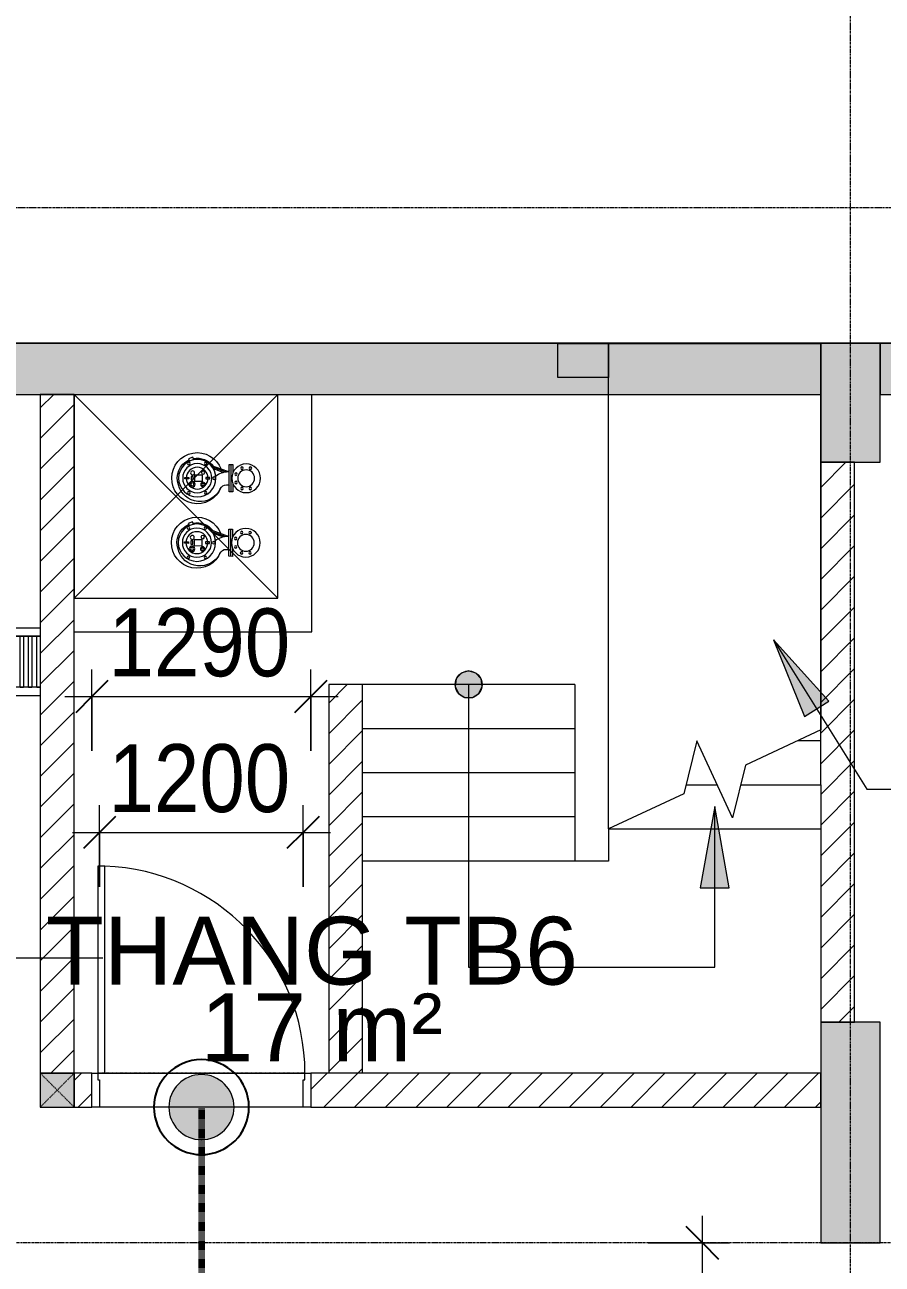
# Model space of a CAD drawing. Header units: millimetres. Extents: x 25998 to 252958, y -15958 to 83425.
# Drawn here: x 72486 to 77540, y 39111 to 46415 of the extents above; entities that cross this region are included whole.
import ezdxf

# ---------------------------------------------------------------- set-up
doc = ezdxf.new("R2010")
doc.units = ezdxf.units.MM
for name, pattern in [('1 NÉT CALL OUT', [6, 3, -3]), ('Dash', [6, 3, -3]), ('Dash 1_8_', [6.35, 3.175, -3.175]), ('Grid Line', [22.225, 12.7, -3.175, 3.175, -3.175]), ('Overhead', [3.96875, 2.38125, -1.5875])]:
    doc.linetypes.add(name, pattern=pattern)
for name, color, linetype, lineweight in [('0-1', 7, 'Continuous', 5), ('A-ANNO-DIMS', 211, 'Continuous', 9), ('A-ANNO-DIMS-160', 211, 'Continuous', 9), ('A-ANNO-NOTE', 131, 'Continuous', 9), ('A-ANNO-NOTE-1', 131, 'Continuous', 25), ('A-AREA', 32, 'Dash 1_8_', 9), ('A-AREA-IDEN', 2, 'Continuous', 9), ('A-DETL-2', 90, '1 NÉT CALL OUT', 100), ('A-DETL-GENF-2', 1, 'Continuous', 9), ('A-DOOR-1', 1, 'Continuous', 9), ('A-DOOR-FRAM-1', 1, 'Continuous', 9), ('A-DOOR-IDEN', 31, 'Continuous', 9), ('A-FLOR', 192, 'Continuous', 9), ('A-FLOR-1', 7, 'Continuous', 9), ('A-WALL', 113, 'Continuous', 9), ('A-WALL-1', 113, 'Continuous', 18), ('A-WALL-PATT-1', 7, 'Continuous', 9), ('A-WALL-PATT-2', 111, 'Continuous', 9), ('G-ANNO-TEXT-1', 7, 'Continuous', 9), ('G-IMPT', 8, 'Continuous', 9), ('L-SITE-WALL-1', 250, 'Continuous', 18), ('L-SITE-WALL-2', 7, 'Continuous', 9), ('M-EQPM', 50, 'Continuous', 9), ('S-COLS', 52, 'Continuous', 9), ('S-COLS-1', 52, 'Continuous', 5), ('S-COLS-2', 250, 'Continuous', 18), ('S-COLS-3', 7, 'Continuous', 9), ('S-COLS-4', 52, 'Dash', 9), ('S-COLS-5', 52, 'Continuous', 18), ('S-COLS-HDLN', 52, 'Dash', 9), ('S-GRID-1', 1, 'Grid Line', 9), ('S-STRS', 31, 'Continuous', 9), ('S-STRS-ANNO', 31, 'Continuous', 9), ('S-STRS-MBND', 31, 'Overhead', 9), ('S-STRS-MBND-1', 31, 'Continuous', 9)]:
    doc.layers.add(name, color=color, linetype=linetype, lineweight=lineweight)
doc.styles.add('Arial_3', font='arial_0.ttf', dxfattribs={"height": 400})
doc.styles.add('UTM Avo', font='UTM Avo.ttf', dxfattribs={"width": 0.9, "height": 400})
doc.dimstyles.new('1_Dim_chi_tiet_2_5', dxfattribs={"dimscale": 304.8, "dimtxt": 399.720379, "dimasz": 0.629921, "dimexe": 0.524934, "dimexo": 0.0625, "dimgap": 0.052493, "dimtad": 1, "dimdec": 0, "dimrnd": 5, "dimzin": 0, "dimdsep": 46, "dimtxsty": 'UTM Avo', "dimblk1": 'OBLIQUE', "dimblk2": 'OBLIQUE', "dimsah": 1, "dimcen": 0.09, "dimdle": 0.524934, "dimazin": 0, "dimtfac": 1, "dimtdec": 4, "dimtix": 1, "dimtmove": 0, "dimatfit": 3, "dimfxl": 1.049869, "dimfxlon": 1, "dimtvp": 1, "dimtolj": 1, "dimtzin": 0, "dimarcsym": 2})
pattern_1 = [(45, (0, 0), (-90.50967, 90.50967), [])]

# ---------------------------------------------------------------- blocks, each defined once
blk = doc.blocks.new('M_Concrete-Rectangular-Column2 - 200x300-949881-TKCS_MB TẦNG HẦM')
at = {"layer": 'S-COLS'}
blk.add_hatch(color=256, dxfattribs=at).paths.add_polyline_path([(150, 100), (-150, 100), (-150, -100), (150, -100)])
at = {"layer": 'S-COLS-2'}
for p, q in [((-150, 100), (150, 100)), ((-150, -100), (-150, 100)), ((150, 100), (150, -100)), ((150, -100), (-150, -100))]:
    blk.add_line(p, q, dxfattribs=at)
blk = doc.blocks.new('NCV_TKTC_KET CAU_rvt-1-TKCS_MB TẦNG HẦM')
at = {"layer": 'A-WALL-PATT-1'}
for points in [[(77070.8, 44236.9), (77177.6, 44237), (77177.6, 44536.9), (75927.6, 44536.9), (75927.6, 44336.9), (75627.6, 44336.9), (75627.6, 44536.9), (69327.6, 44536.9), (69327.6, 44236.9), (73846.6, 44236.9)], [(80295, 44236.9), (83377.6, 44236.9), (83377.6, 44536.9), (77527.6, 44536.9), (77527.6, 44236.9), (78682.9, 44236.9)]]:
    blk.add_hatch(color=256, dxfattribs=at).paths.add_polyline_path(points)
at = {"layer": 'S-COLS-1'}
for points in [[(77527.6, 43836.9), (77527.6, 44536.9), (77177.6, 44536.9), (77177.6, 43837), (77377.6, 43836.9)], [(77527.6, 39236.9), (77527.6, 40536.9), (77177.6, 40536.9), (77177.6, 39236.9)]]:
    blk.add_hatch(color=256, dxfattribs=at).paths.add_polyline_path(points)
at = {"layer": 'A-FLOR-1'}
blk.add_line((107452.6, 44538.7), (68252.6, 44538.6), dxfattribs=at)
at = {"layer": 'L-SITE-WALL-1'}
for p, q in [((75627.6, 44536.9), (69327.6, 44536.9)), ((77177.6, 44536.9), (75927.6, 44536.9)), ((83377.6, 44536.9), (77527.6, 44536.9)), ((69327.6, 44236.9), (77177.6, 44236.9)), ((77527.6, 44236.9), (83377.6, 44236.9))]:
    blk.add_line(p, q, dxfattribs=at)
at = {"layer": 'L-SITE-WALL-2'}
for p, q in [((77177.6, 44236.9), (77177.6, 44536.9)), ((77527.6, 44536.9), (77527.6, 44236.9))]:
    blk.add_line(p, q, dxfattribs=at)
at = {"layer": 'S-COLS-2'}
for p, q in [((77527.6, 44536.9), (77177.6, 44536.9)), ((77177.6, 44236.9), (77177.6, 43836.9)), ((77527.6, 43836.9), (77527.6, 44236.9)), ((77177.6, 43836.9), (77527.6, 43836.9)), ((77527.6, 40536.9), (77177.6, 40536.9)), ((77177.6, 40536.9), (77177.6, 39236.9)), ((77527.6, 39236.9), (77527.6, 40536.9)), ((77177.6, 39236.9), (77527.6, 39236.9))]:
    blk.add_line(p, q, dxfattribs=at)
at = {"layer": 'S-COLS-3'}
for p, q in [((77177.6, 44536.9), (77177.6, 44236.9)), ((77527.6, 44236.9), (77527.6, 44536.9))]:
    blk.add_line(p, q, dxfattribs=at)
at = {"layer": 'S-COLS', "rotation": 180}
blk.add_blockref('M_Concrete-Rectangular-Column2 - 200x300-949881-TKCS_MB TẦNG HẦM', (75777.6, 44436.9), dxfattribs=at)
blk = doc.blocks.new('FD_01 - FD_01-1200x2200mm-1787918-TKCS_MB TẦNG HẦM')
at = {"layer": 'A-DETL-GENF-2'}
for p, q in [((610, -100), (570, -100)), ((570, -100), (570, -1320)), ((610, -1320), (610, -100)), ((570, -1320), (610, -1320))]:
    blk.add_line(p, q, dxfattribs=at)
blk.add_arc((610, -100), 1220, 180, 268.12111, dxfattribs=at)
at = {"layer": 'A-DOOR-FRAM-1'}
for p, q in [((-645, 100), (-600, 100)), ((-645, -100), (-645, 100)), ((-600, 100), (-600, -60)), ((600, 100), (645, 100)), ((600, -60), (600, 100)), ((645, 100), (645, -100)), ((-600, -60), (-610, -60)), ((-610, -60), (-610, -100)), ((610, -60), (600, -60)), ((610, -100), (610, -60)), ((-610, -100), (-645, -100)), ((645, -100), (610, -100))]:
    blk.add_line(p, q, dxfattribs=at)
blk = doc.blocks.new('THOAT NUOC 300 - w300-4028849-TKCS_MB TẦNG HẦM')
at = {"layer": 'M-EQPM'}
for p, q in [((-1612.5, 150), (-1612.5, 200)), ((-1612.5, 200), (1612.4, 200)), ((-1612.5, -150), (-1612.5, 150)), ((-1592.5, 150), (-1612.5, 150)), ((1612.4, 150), (-1612.5, 150)), ((-1592.5, 150), (-1592.5, -150)), ((-1563.2, -150), (-1563.2, 150)), ((-1543.2, 150), (-1563.2, 150)), ((-1543.2, 150), (-1543.2, -150)), ((-1513.9, -150), (-1513.9, 150)), ((-1493.9, 150), (-1513.9, 150)), ((-1493.9, 150), (-1493.9, -150)), ((-1464.6, -150), (-1464.6, 150)), ((-1444.6, 150), (-1464.6, 150)), ((-1444.6, 150), (-1444.6, -150)), ((-1415.3, -150), (-1415.3, 150)), ((-1395.3, 150), (-1415.3, 150)), ((-1395.3, 150), (-1395.3, -150)), ((-1366, -150), (-1366, 150)), ((-1346, 150), (-1366, 150)), ((-1346, 150), (-1346, -150)), ((-1316.7, -150), (-1316.7, 150)), ((-1296.7, 150), (-1316.7, 150)), ((-1296.7, 150), (-1296.7, -150)), ((-1267.3, -150), (-1267.3, 150)), ((-1247.3, 150), (-1267.3, 150)), ((-1247.3, 150), (-1247.3, -150)), ((-1218, -150), (-1218, 150)), ((-1198, 150), (-1218, 150)), ((-1198, 150), (-1198, -150)), ((-1168.7, -150), (-1168.7, 150)), ((-1148.7, 150), (-1168.7, 150)), ((-1148.7, 150), (-1148.7, -150)), ((-1119.4, -150), (-1119.4, 150)), ((-1099.4, 150), (-1119.4, 150)), ((-1099.4, 150), (-1099.4, -150)), ((-1070.1, -150), (-1070.1, 150)), ((-1050.1, 150), (-1070.1, 150)), ((-1050.1, 150), (-1050.1, -150)), ((-1020.8, -150), (-1020.8, 150)), ((-1000.8, 150), (-1020.8, 150)), ((-1000.8, 150), (-1000.8, -150)), ((-971.5, -150), (-971.5, 150)), ((-951.5, 150), (-971.5, 150)), ((-951.5, 150), (-951.5, -150)), ((-922.2, -150), (-922.2, 150)), ((-902.2, 150), (-922.2, 150)), ((-902.2, 150), (-902.2, -150)), ((-872.9, -150), (-872.9, 150)), ((-852.9, 150), (-872.9, 150)), ((-852.9, 150), (-852.9, -150)), ((-823.6, -150), (-823.6, 150)), ((-803.6, 150), (-823.6, 150)), ((-803.6, 150), (-803.6, -150)), ((-774.3, -150), (-774.3, 150)), ((-754.3, 150), (-774.3, 150)), ((-754.3, 150), (-754.3, -150)), ((-725, -150), (-725, 150)), ((-705, 150), (-725, 150)), ((-705, 150), (-705, -150)), ((-675.7, -150), (-675.7, 150)), ((-655.7, 150), (-675.7, 150)), ((-655.7, 150), (-655.7, -150)), ((-626.3, -150), (-626.3, 150)), ((-606.3, 150), (-626.3, 150)), ((-606.3, 150), (-606.3, -150)), ((-577, -150), (-577, 150)), ((-557, 150), (-577, 150)), ((-557, 150), (-557, -150)), ((-527.7, -150), (-527.7, 150)), ((-507.7, 150), (-527.7, 150)), ((-507.7, 150), (-507.7, -150)), ((-478.4, -150), (-478.4, 150)), ((-458.4, 150), (-478.4, 150)), ((-458.4, 150), (-458.4, -150)), ((-429.1, -150), (-429.1, 150)), ((-409.1, 150), (-429.1, 150)), ((-409.1, 150), (-409.1, -150)), ((-379.8, -150), (-379.8, 150)), ((-359.8, 150), (-379.8, 150)), ((-359.8, 150), (-359.8, -150)), ((-330.5, -150), (-330.5, 150)), ((-310.5, 150), (-330.5, 150)), ((-310.5, 150), (-310.5, -150)), ((-281.2, -150), (-281.2, 150)), ((-261.2, 150), (-281.2, 150)), ((-261.2, 150), (-261.2, -150)), ((-231.9, -150), (-231.9, 150)), ((-211.9, 150), (-231.9, 150)), ((-211.9, 150), (-211.9, -150)), ((-182.6, -150), (-182.6, 150)), ((-162.6, 150), (-182.6, 150)), ((-162.6, 150), (-162.6, -150)), ((-133.3, -150), (-133.3, 150)), ((-113.3, 150), (-133.3, 150)), ((-113.3, 150), (-113.3, -150)), ((-84, -150), (-84, 150)), ((-64, 150), (-84, 150)), ((-64, 150), (-64, -150)), ((-34.7, -150), (-34.7, 150)), ((-14.7, 150), (-34.7, 150)), ((-14.7, 150), (-14.7, -150)), ((14.7, -150), (14.7, 150)), ((34.7, 150), (14.7, 150)), ((34.7, 150), (34.7, -150)), ((64, -150), (64, 150)), ((84, 150), (64, 150)), ((84, 150), (84, -150)), ((113.3, -150), (113.3, 150)), ((133.3, 150), (113.3, 150)), ((133.3, 150), (133.3, -150)), ((162.6, -150), (162.6, 150)), ((182.6, 150), (162.6, 150)), ((182.6, 150), (182.6, -150)), ((211.9, -150), (211.9, 150)), ((231.9, 150), (211.9, 150)), ((231.9, 150), (231.9, -150)), ((261.2, -150), (261.2, 150)), ((281.2, 150), (261.2, 150)), ((281.2, 150), (281.2, -150)), ((310.5, -150), (310.5, 150)), ((330.5, 150), (310.5, 150)), ((330.5, 150), (330.5, -150)), ((359.8, -150), (359.8, 150)), ((379.8, 150), (359.8, 150)), ((379.8, 150), (379.8, -150)), ((409.1, -150), (409.1, 150)), ((429.1, 150), (409.1, 150)), ((429.1, 150), (429.1, -150)), ((458.4, -150), (458.4, 150)), ((478.4, 150), (458.4, 150)), ((478.4, 150), (478.4, -150)), ((507.7, -150), (507.7, 150)), ((527.7, 150), (507.7, 150)), ((527.7, 150), (527.7, -150)), ((557, -150), (557, 150)), ((577, 150), (557, 150)), ((577, 150), (577, -150)), ((606.3, -150), (606.3, 150)), ((626.3, 150), (606.3, 150)), ((626.3, 150), (626.3, -150)), ((655.7, -150), (655.7, 150)), ((675.7, 150), (655.7, 150)), ((675.7, 150), (675.7, -150)), ((705, -150), (705, 150)), ((725, 150), (705, 150)), ((725, 150), (725, -150)), ((754.3, -150), (754.3, 150)), ((774.3, 150), (754.3, 150)), ((774.3, 150), (774.3, -150)), ((803.6, -150), (803.6, 150)), ((823.6, 150), (803.6, 150)), ((823.6, 150), (823.6, -150)), ((852.9, -150), (852.9, 150)), ((872.9, 150), (852.9, 150)), ((872.9, 150), (872.9, -150)), ((902.2, -150), (902.2, 150)), ((922.2, 150), (902.2, 150)), ((922.2, 150), (922.2, -150)), ((951.5, -150), (951.5, 150)), ((971.5, 150), (951.5, 150)), ((971.5, 150), (971.5, -150)), ((1000.8, -150), (1000.8, 150)), ((1020.8, 150), (1000.8, 150)), ((1020.8, 150), (1020.8, -150)), ((1050.1, -150), (1050.1, 150)), ((1070.1, 150), (1050.1, 150)), ((1070.1, 150), (1070.1, -150)), ((1099.4, -150), (1099.4, 150)), ((1119.4, 150), (1099.4, 150)), ((1119.4, 150), (1119.4, -150)), ((1148.7, -150), (1148.7, 150)), ((1168.7, 150), (1148.7, 150)), ((1168.7, 150), (1168.7, -150)), ((1198, -150), (1198, 150)), ((1218, 150), (1198, 150)), ((1218, 150), (1218, -150)), ((1247.3, -150), (1247.3, 150)), ((1267.3, 150), (1247.3, 150)), ((1267.3, 150), (1267.3, -150)), ((1296.7, -150), (1296.7, 150)), ((1316.7, 150), (1296.7, 150)), ((1316.7, 150), (1316.7, -150)), ((1346, -150), (1346, 150)), ((1366, 150), (1346, 150)), ((1366, 150), (1366, -150)), ((1395.3, -150), (1395.3, 150)), ((1415.3, 150), (1395.3, 150)), ((1415.3, 150), (1415.3, -150)), ((1444.6, -150), (1444.6, 150)), ((1464.6, 150), (1444.6, 150)), ((1464.6, 150), (1464.6, -150)), ((1493.9, -150), (1493.9, 150)), ((1513.9, 150), (1493.9, 150)), ((1513.9, 150), (1513.9, -150)), ((1543.2, -150), (1543.2, 150)), ((1563.2, 150), (1543.2, 150)), ((1563.2, 150), (1563.2, -150)), ((1592.5, -150), (1592.5, 150)), ((1612.4, 150), (1592.5, 150)), ((-1612.5, -150), (-1592.5, -150)), ((-1612.5, -200), (-1612.5, -150)), ((1612.4, -150), (-1612.5, -150)), ((-1612.5, -200), (1612.4, -200)), ((-1563.2, -150), (-1543.2, -150)), ((-1513.9, -150), (-1493.9, -150)), ((-1464.6, -150), (-1444.6, -150)), ((-1415.3, -150), (-1395.3, -150)), ((-1366, -150), (-1346, -150)), ((-1316.7, -150), (-1296.7, -150)), ((-1267.3, -150), (-1247.3, -150)), ((-1218, -150), (-1198, -150)), ((-1168.7, -150), (-1148.7, -150)), ((-1119.4, -150), (-1099.4, -150)), ((-1070.1, -150), (-1050.1, -150)), ((-1020.8, -150), (-1000.8, -150)), ((-971.5, -150), (-951.5, -150)), ((-922.2, -150), (-902.2, -150)), ((-872.9, -150), (-852.9, -150)), ((-823.6, -150), (-803.6, -150)), ((-774.3, -150), (-754.3, -150)), ((-725, -150), (-705, -150)), ((-675.7, -150), (-655.7, -150)), ((-626.3, -150), (-606.3, -150)), ((-577, -150), (-557, -150)), ((-527.7, -150), (-507.7, -150)), ((-478.4, -150), (-458.4, -150)), ((-429.1, -150), (-409.1, -150)), ((-379.8, -150), (-359.8, -150)), ((-330.5, -150), (-310.5, -150)), ((-281.2, -150), (-261.2, -150)), ((-231.9, -150), (-211.9, -150)), ((-182.6, -150), (-162.6, -150)), ((-133.3, -150), (-113.3, -150)), ((-84, -150), (-64, -150)), ((-34.7, -150), (-14.7, -150)), ((14.7, -150), (34.7, -150)), ((64, -150), (84, -150)), ((113.3, -150), (133.3, -150)), ((162.6, -150), (182.6, -150)), ((211.9, -150), (231.9, -150)), ((261.2, -150), (281.2, -150)), ((310.5, -150), (330.5, -150)), ((359.8, -150), (379.8, -150)), ((409.1, -150), (429.1, -150)), ((458.4, -150), (478.4, -150)), ((507.7, -150), (527.7, -150)), ((557, -150), (577, -150)), ((606.3, -150), (626.3, -150)), ((655.7, -150), (675.7, -150)), ((705, -150), (725, -150)), ((754.3, -150), (774.3, -150)), ((803.6, -150), (823.6, -150)), ((852.9, -150), (872.9, -150)), ((902.2, -150), (922.2, -150)), ((951.5, -150), (971.5, -150)), ((1000.8, -150), (1020.8, -150)), ((1050.1, -150), (1070.1, -150)), ((1099.4, -150), (1119.4, -150)), ((1148.7, -150), (1168.7, -150)), ((1198, -150), (1218, -150)), ((1247.3, -150), (1267.3, -150)), ((1296.7, -150), (1316.7, -150)), ((1346, -150), (1366, -150)), ((1395.3, -150), (1415.3, -150)), ((1444.6, -150), (1464.6, -150)), ((1493.9, -150), (1513.9, -150)), ((1543.2, -150), (1563.2, -150)), ((1592.5, -150), (1612.4, -150))]:
    blk.add_line(p, q, dxfattribs=at)
blk = doc.blocks.new('G1_SOF - BO TRU - 200x200-3845341-TKCS_MB TẦNG HẦM')
at = {"layer": 'S-COLS-HDLN'}
for p, q in [((-100, 100), (100, -100)), ((100, 100), (-100, -100))]:
    blk.add_line(p, q, dxfattribs=at)
blk = doc.blocks.new('TKTC_BE NGAM TANG HAM_260130 - TKTC_XREF_260130_MB BE NGAM TANG HAM_dwg_xref- ham$0$xref - tang ham$0$BOMCHIM1-4017280-TKCS_MB TẦNG HẦM')
at = {"layer": 'G-IMPT'}
for p, q in [((90.6, 80.8), (90.6, -80.8)), ((109.6, 39.5), (211, 75.5)), ((124.4, 37.7), (200.6, 64.7)), ((136.5, 35), (194.7, 55.6)), ((116.6, -39.6), (107.8, -39.6))]:
    blk.add_line(p, q, dxfattribs=at)
at = {"layer": 'G-IMPT', "flags": 128}
for points in [[(79.5, -31.2), (79.5, -80.8), (101.7, -80.8), (101.7, 80.8), (79.5, 80.8), (79.5, 31.2)], [(310.4, 108.3), (317.7, 123.9), (343.5, 114.1), (336, 100)]]:
    blk.add_lwpolyline(points, dxfattribs=at)
for points in [[(215.9, 4.9), (240.4, 4.9), (240.4, -4.1), (215.9, -4.1)], [(260.1, 17.2), (306.8, 17.2), (306.8, -17.8), (260.1, -17.8)], [(314.9, 10.2), (327.8, 10.2), (327.8, -9.6), (314.9, -9.6)], [(365.6, 4.9), (341.2, 4.9), (341.2, -4.1), (365.6, -4.1)]]:
    blk.add_lwpolyline(points, close=True, dxfattribs=at)
at = {"layer": 'G-IMPT'}
for centre, radius in [((0, 0), 85.3), ((290.8, 0), 111), ((290.8, 0), 86.6), ((240.5, 87.1), 7.59), ((341.1, 87.1), 7.59), ((0, 0), 50.1), ((-25, 60.4), 7.59), ((25, 60.4), 7.59), ((60.4, 25), 7.59), ((190.2, 0), 7.59), ((290.8, 0), 65), ((256.6, 33.5), 10), ((318.4, 31.2), 11.7), ((-25, -60.4), 7.59), ((25, -60.4), 7.59), ((60.4, -25), 7.59), ((256.6, -37.6), 13.3), ((256.6, -37.6), 6.6), ((319.6, -36.5), 16.5), ((319.6, -36.5), 9.4), ((240.5, -87.1), 7.59), ((341.1, -87.1), 7.59)]:
    blk.add_circle(centre, radius, dxfattribs=at)
for centre, radius, start, end in [((290.8, 0), 151.8, 201.66358, 159.43076), ((290.8, 0), 118.8, 78.62133, 144.16214), ((290.8, 0), 118.8, 340.54729, 65.36685), ((107.8, 45.6), 6.04, 180, 270), ((101.1, -94.6), 134.4, 52.96121, 87.13558), ((107.8, -45.6), 6.04, 90, 180), ((116.6, -81.1), 41.5, 25.62689, 90), ((274.1, -5.6), 133.2, 205.62689, 345.198)]:
    blk.add_arc(centre, radius, start, end, dxfattribs=at)
blk = doc.blocks.new('TKTC_BE NGAM TANG HAM_260130 - TKTC_XREF_260130_MB BE NGAM TANG HAM_dwg-4017279-TKCS_MB TẦNG HẦM')
at = {"layer": 'G-IMPT'}
for p, q in [((-130374, -120535), (-129174, -121735)), ((-129174, -120535), (-130374, -121735))]:
    blk.add_line(p, q, dxfattribs=at)
at = {"layer": 'G-IMPT', "flags": 128}
for points in [[(-130374.2, -121935), (-128974, -121935), (-128974, -120535)], [(-130374, -120535), (-130374, -121735), (-129174, -121735), (-129174, -120535)]]:
    blk.add_lwpolyline(points, dxfattribs=at)
at = {"extrusion": (0, 0, -1), "xscale": 0.9913985059671327, "yscale": 0.9913985059671327, "zscale": -0.9913985059671329, "rotation": 0.1174564265232253}
for p in [(129360.5, -121029.4), (129362.5, -121409.4)]:
    blk.add_blockref('TKTC_BE NGAM TANG HAM_260130 - TKTC_XREF_260130_MB BE NGAM TANG HAM_dwg_xref- ham$0$xref - tang ham$0$BOMCHIM1-4017280-TKCS_MB TẦNG HẦM', p, dxfattribs=at)
blk = doc.blocks.new('TKTC_BE NGAM TANG HAM_260130 - TKTC_BE NGAM TANG HAM_260130-2131746-TKCS_MB TẦNG HẦM')
blk.add_blockref('TKTC_BE NGAM TANG HAM_260130 - TKTC_XREF_260130_MB BE NGAM TANG HAM_dwg-4017279-TKCS_MB TẦNG HẦM', (169499.1, 147535))
blk = doc.blocks.new('DIMBLOCK18-TKCS_MB TẦNG HẦM')
at = {"layer": 'A-ANNO-DIMS-160'}
for p, q in [((76480, 33376.9), (76480, 39396.9)), ((76160, 39236.9), (76640, 39236.9)), ((76480, 39236.9), (76160, 39236.9)), ((76160, 33536.9), (76640, 33536.9)), ((76480, 33536.9), (76160, 33536.9))]:
    blk.add_line(p, q, dxfattribs=at)
at = {"layer": 'A-ANNO-DIMS-160', "lineweight": 25}
for p, q in [((76480, 39236.9), (76384, 39332.9)), ((76480, 39236.9), (76576, 39140.9)), ((76480, 33536.9), (76384, 33632.9)), ((76480, 33536.9), (76576, 33440.9))]:
    blk.add_line(p, q, dxfattribs=at)
at = {"layer": 'A-ANNO-DIMS-160', "color": 0, "insert": (75960.4, 35839.2), "char_height": 400, "width": 1314.636, "attachment_point": 1, "rotation": 90, "line_spacing_factor": 1.110334, "style": 'UTM Avo'}
blk.add_mtext('5700', dxfattribs=at)
blk = doc.blocks.new('_Oblique')
at = {"color": 0, "linetype": 'ByBlock', "lineweight": -2}
blk.add_line((-0.5, -0.5), (0.5, 0.5), dxfattribs=at)
blk = doc.blocks.new('HDNDCT_GHI CHÚ CỬA CHỐNG CHÁY EI60 - HDNDCT_GHI CHÚ CỬA CHỐNG CHÁY EI60-1614697-TKCS_MB TẦNG HẦM')
at = {"layer": 'A-ANNO-NOTE'}
h = blk.add_hatch(color=256, dxfattribs=at)
edge = h.paths.add_edge_path()
edge.add_arc((0, 0), 1.2, 0, 180)
edge.add_arc((0, 0), 1.2, 180, 360)
for radius, start, end in [(1.75, 360, 180), (1.2, 360, 180), (1.2, 180, 360)]:
    blk.add_arc((0, 0), radius, start, end, dxfattribs=at)
at = {"layer": 'A-ANNO-NOTE-1'}
for start, end in [(360, 180), (180, 360)]:
    blk.add_arc((0, 0), 1.75, start, end, dxfattribs=at)
blk = doc.blocks.new('DIMBLOCK121-TKCS_MB TẦNG HẦM')
at = {"layer": 'A-ANNO-DIMS-160'}
for p, q in [((72882.5, 42135.9), (72882.5, 42615.9)), ((74172.5, 42135.9), (74172.5, 42615.9)), ((72722.5, 42455.9), (74332.5, 42455.9)), ((72882.5, 42455.9), (72882.5, 42135.9)), ((74172.5, 42455.9), (74172.5, 42135.9))]:
    blk.add_line(p, q, dxfattribs=at)
at = {"layer": 'A-ANNO-DIMS-160', "lineweight": 25}
for p, q in [((72882.5, 42455.9), (72978.5, 42551.9)), ((74172.5, 42455.9), (74268.5, 42551.9)), ((72882.5, 42455.9), (72786.5, 42359.9)), ((74172.5, 42455.9), (74076.5, 42359.9))]:
    blk.add_line(p, q, dxfattribs=at)
at = {"layer": 'A-ANNO-DIMS-160', "color": 0, "insert": (72979.7, 42975.6), "char_height": 400, "width": 1314.636, "attachment_point": 1, "line_spacing_factor": 1.110334, "style": 'UTM Avo'}
blk.add_mtext('1290', dxfattribs=at)
blk = doc.blocks.new('DIMBLOCK122-TKCS_MB TẦNG HẦM')
at = {"layer": 'A-ANNO-DIMS-160'}
for p, q in [((72927.5, 41335.9), (72927.5, 41815.9)), ((74127.5, 41335.9), (74127.5, 41815.9)), ((72767.5, 41655.9), (74287.5, 41655.9)), ((72927.5, 41655.9), (72927.5, 41335.9)), ((74127.5, 41655.9), (74127.5, 41335.9))]:
    blk.add_line(p, q, dxfattribs=at)
at = {"layer": 'A-ANNO-DIMS-160', "lineweight": 25}
for p, q in [((72927.5, 41655.9), (73023.5, 41751.9)), ((74127.5, 41655.9), (74223.5, 41751.9)), ((72927.5, 41655.9), (72831.5, 41559.9)), ((74127.5, 41655.9), (74031.5, 41559.9))]:
    blk.add_line(p, q, dxfattribs=at)
at = {"layer": 'A-ANNO-DIMS-160', "color": 0, "insert": (72979.7, 42175.6), "char_height": 400, "width": 1314.636, "attachment_point": 1, "line_spacing_factor": 1.110334, "style": 'UTM Avo'}
blk.add_mtext('1200', dxfattribs=at)

msp = doc.modelspace()

# ---------------------------------------------------------------- hatches: boundary and pattern name
at = {"layer": 'A-WALL-PATT-2'}
h = msp.add_hatch(dxfattribs=at)
h.set_pattern_fill('FP_1', color=256, style=0, pattern_type=2)
h.set_pattern_definition(pattern_1)
h.paths.add_polyline_path([(72777.5, 40236.9), (72777.5, 44236.9), (72577.5, 44236.9), (72577.5, 40236.9), (72676, 40236.9)])
h = msp.add_hatch(dxfattribs=at)
h.set_pattern_fill('FP_1', color=256, style=0, pattern_type=2)
h.set_pattern_definition(pattern_1)
h.paths.add_polyline_path([(77377.6, 40536.9), (77377.6, 43837), (77177.6, 43836.9), (77177.6, 40536.9)])
h = msp.add_hatch(dxfattribs=at)
h.set_pattern_fill('FP_1', color=256, style=0, pattern_type=2)
h.set_pattern_definition(pattern_1)
h.paths.add_polyline_path([(74477.5, 40236.9), (74477.5, 42526.9), (74277.5, 42526.9), (74277.5, 40236.9)])
h = msp.add_hatch(dxfattribs=at)
h.set_pattern_fill('FP_1', color=256, style=0, pattern_type=2)
h.set_pattern_definition(pattern_1)
h.paths.add_polyline_path([(75927.6, 40036.9), (77177.6, 40036.9), (77177.6, 40236.9), (74172.5, 40236.9), (74172.5, 40036.9), (75727.5, 40036.9)])
h.paths.add_polyline_path([(72882.5, 40036.9), (72882.5, 40236.9), (72777.5, 40236.9), (72777.5, 40036.9)])
at = {"layer": 'G-ANNO-TEXT-1'}
msp.add_hatch(color=256, dxfattribs=at).paths.add_polyline_path([(76899.2, 42791.4), (77081.7, 42339.4), (77225.2, 42429)])
at = {"layer": 'S-COLS-1'}
msp.add_hatch(color=256, dxfattribs=at).paths.add_polyline_path([(72577.5, 40036.9), (72777.5, 40036.9), (72777.5, 40236.9), (72577.5, 40236.9)])
at = {"layer": 'S-STRS-ANNO'}
h = msp.add_hatch(color=256, dxfattribs=at)
edge = h.paths.add_edge_path()
edge.add_arc((75102.5, 42526.9), 80, 0, 360)
for points in [[(75125.1, 42450.2), (75163, 42474.5), (75181.7, 42515.6), (75175.3, 42560.2), (75145.8, 42594.2), (75102.5, 42606.9), (75059.3, 42594.2), (75029.7, 42560.2), (75023.3, 42515.6), (75042.1, 42474.5), (75080, 42450.2)], [(76637.2, 41328.4), (76552.6, 41808.4), (76467.9, 41328.4)]]:
    msp.add_hatch(color=256, dxfattribs=at).paths.add_polyline_path(points)

# ---------------------------------------------------------------- linework, layer by layer
at = {"layer": 'A-AREA'}
msp.add_line((74137.5, 40236.9), (72917.5, 40236.9), dxfattribs=at)
at = {"layer": 'A-DETL-2'}
msp.add_line((73527.5, 40036.9), (73527.5, 36386.9), dxfattribs=at)
at = {"layer": 'A-DOOR-IDEN'}
msp.add_line((72946.6, 40915.1), (72339.5, 40915.1), dxfattribs=at)
at = {"layer": 'A-FLOR'}
for p, q in [((69352.6, 42811.9), (72577.5, 42811.9)), ((72577.5, 42511.9), (69352.6, 42511.9)), ((72917.5, 40236.9), (74137.5, 40236.9)), ((74127.5, 40036.9), (72927.5, 40036.9))]:
    msp.add_line(p, q, dxfattribs=at)
at = {"layer": 'A-WALL'}
for p, q in [((72577.5, 40236.9), (72777.5, 40236.9)), ((72777.5, 40236.9), (72777.5, 40036.9))]:
    msp.add_line(p, q, dxfattribs=at)
at = {"layer": 'A-WALL-1'}
for p, q in [((72777.5, 44237), (72577.5, 44237)), ((72577.5, 44237), (72577.5, 40236.9)), ((72777.5, 40236.9), (72777.5, 44237)), ((77177.6, 43837), (77177.6, 42259.8)), ((77377.6, 43837), (77177.6, 43837)), ((77377.6, 40536.9), (77377.6, 43837)), ((74477.5, 42526.9), (74277.5, 42526.9)), ((74277.5, 42526.9), (74277.5, 40236.9)), ((74477.5, 40236.9), (74477.5, 42526.9)), ((77177.6, 41936.9), (77177.6, 40536.9)), ((77177.6, 40536.9), (77377.6, 40536.9)), ((72882.5, 40236.9), (72777.5, 40236.9)), ((72882.5, 40036.9), (72882.5, 40236.9)), ((77177.6, 40236.9), (74172.5, 40236.9)), ((74172.5, 40236.9), (74172.5, 40036.9)), ((77177.6, 40036.9), (77177.6, 40236.9)), ((72777.5, 40036.9), (72882.5, 40036.9)), ((74172.5, 40036.9), (77177.6, 40036.9))]:
    msp.add_line(p, q, dxfattribs=at)
at = {"layer": 'G-ANNO-TEXT-1'}
for p, q in [((76899.2, 42791.4), (77081.7, 42339.4)), ((77225.2, 42429), (76899.2, 42791.4)), ((76899.2, 42791.4), (77449, 41910.9)), ((77081.7, 42339.4), (77225.2, 42429)), ((77449, 41910.9), (77723.1, 41910.9))]:
    msp.add_line(p, q, dxfattribs=at)
at = {"layer": 'S-COLS'}
for p, q in [((72777.5, 40236.9), (72577.5, 40236.9)), ((72777.5, 40036.9), (72777.5, 40236.9))]:
    msp.add_line(p, q, dxfattribs=at)
at = {"layer": 'S-COLS-5'}
for p, q in [((72577.5, 40236.9), (72577.5, 40036.9)), ((72577.5, 40036.9), (72777.5, 40036.9))]:
    msp.add_line(p, q, dxfattribs=at)
at = {"layer": 'S-GRID-1'}
for p, q in [((77352.6, 16318.9), (77352.6, 77184.9)), ((126848.9, 45336.9), (33870.8, 45336.9)), ((128880.9, 44536.9), (31838.8, 44536.9)), ((128880.9, 39236.9), (31838.8, 39236.9))]:
    msp.add_line(p, q, dxfattribs=at)
at = {"layer": 'S-STRS'}
for p, q in [((75727.5, 42526.9), (74477.5, 42526.9)), ((75727.5, 42526.9), (75727.5, 42266.9)), ((75727.5, 42266.9), (74477.5, 42266.9)), ((75727.5, 42266.9), (75727.5, 42006.9)), ((77177.6, 42196.9), (77177.6, 42259.8)), ((77042.7, 42196.9), (77177.6, 42196.9)), ((77177.6, 41936.9), (77177.6, 42196.9)), ((75727.5, 42006.9), (74477.5, 42006.9)), ((75727.5, 42006.9), (75727.5, 41746.9)), ((76384.2, 41936.9), (76567.2, 41936.9)), ((76705.6, 41936.9), (77177.6, 41936.9)), ((75727.5, 41746.9), (74477.5, 41746.9)), ((75727.5, 41746.9), (75727.5, 41486.9)), ((75927.6, 41676.9), (75927.6, 41486.9)), ((75927.6, 41676.9), (77177.6, 41676.9)), ((75727.5, 41486.9), (74477.5, 41486.9)), ((75927.6, 41486.9), (75727.5, 41486.9))]:
    msp.add_line(p, q, dxfattribs=at)
at = {"layer": 'S-STRS-ANNO'}
for p, q in [((75059.3, 42594.2), (75029.7, 42560.2)), ((75102.5, 42606.9), (75059.3, 42594.2)), ((75145.8, 42594.2), (75102.5, 42606.9)), ((75175.3, 42560.2), (75145.8, 42594.2)), ((75029.7, 42560.2), (75023.3, 42515.6)), ((75023.3, 42515.6), (75042.1, 42474.5)), ((75102.5, 42526.9), (75102.5, 42266.9)), ((75163, 42474.5), (75181.7, 42515.6)), ((75181.7, 42515.6), (75175.3, 42560.2)), ((75042.1, 42474.5), (75080, 42450.2)), ((75080, 42450.2), (75125.1, 42450.2)), ((75125.1, 42450.2), (75163, 42474.5)), ((75102.5, 42266.9), (75102.5, 42006.9)), ((75102.5, 42006.9), (75102.5, 41746.9)), ((76552.6, 41808.4), (76467.9, 41328.4)), ((76552.6, 41676.9), (76552.6, 41808.4)), ((76637.2, 41328.4), (76552.6, 41808.4)), ((75102.5, 41746.9), (75102.5, 41486.9)), ((76552.6, 40861.9), (76552.6, 41676.9)), ((75102.5, 41486.9), (75102.5, 40861.9)), ((76467.9, 41328.4), (76637.2, 41328.4)), ((75102.5, 40861.9), (76552.6, 40861.9))]:
    msp.add_line(p, q, dxfattribs=at)
msp.add_circle((75102.5, 42526.9), 80, dxfattribs=at)
at = {"layer": 'S-STRS-MBND'}
for p, q in [((75927.6, 44536.9), (77177.6, 44536.9)), ((75927.6, 41676.9), (75927.6, 44536.9)), ((77177.6, 42259.8), (77177.6, 44536.9))]:
    msp.add_line(p, q, dxfattribs=at)
at = {"layer": 'S-STRS-MBND-1'}
for p, q in [((77177.6, 42259.8), (76733.8, 42052.9)), ((76446.9, 42195), (76371.3, 41883.9)), ((76658.2, 41741.8), (76446.9, 42195)), ((76733.8, 42052.9), (76658.2, 41741.8)), ((76371.3, 41883.9), (75927.6, 41676.9))]:
    msp.add_line(p, q, dxfattribs=at)

# ---------------------------------------------------------------- block references
at = {"layer": '0-1'}
msp.add_blockref('NCV_TKTC_KET CAU_rvt-1-TKCS_MB TẦNG HẦM', (0, 0), dxfattribs=at)
at = {"layer": 'A-ANNO-NOTE', "xscale": 160, "yscale": 160, "zscale": 160}
msp.add_blockref('HDNDCT_GHI CHÚ CỬA CHỐNG CHÁY EI60 - HDNDCT_GHI CHÚ CỬA CHỐNG CHÁY EI60-1614697-TKCS_MB TẦNG HẦM', (73527.5, 40036.9), dxfattribs=at)
at = {"layer": 'A-DOOR-1', "rotation": 180}
msp.add_blockref('FD_01 - FD_01-1200x2200mm-1787918-TKCS_MB TẦNG HẦM', (73527.5, 40136.9), dxfattribs=at)
at = {"layer": 'M-EQPM'}
for name, p in [('TKTC_BE NGAM TANG HAM_260130 - TKTC_BE NGAM TANG HAM_260130-2131746-TKCS_MB TẦNG HẦM', (33652.6, 17236.9)), ('THOAT NUOC 300 - w300-4028849-TKCS_MB TẦNG HẦM', (70965.1, 42661.9))]:
    msp.add_blockref(name, p, dxfattribs=at)
at = {"layer": 'S-COLS-4'}
msp.add_blockref('G1_SOF - BO TRU - 200x200-3845341-TKCS_MB TẦNG HẦM', (72677.5, 40136.9), dxfattribs=at)

# ---------------------------------------------------------------- texts
at = {"layer": 'A-AREA-IDEN', "char_height": 400, "line_spacing_factor": 0.936439, "style": 'Arial_3'}
for s, insert, width, attachment_point in [('\\pt8,16,24,32,40,48,56,64,72,80,88,96,104,112,120,128,136,144,152,160,168,176,184,192,200,208,216,224,232,240,248,256;THANG TB6', (74179, 40753), 3153.6, 8), ('\\pt8,16,24,32,40,48,56,64,72,80,88,96,104,112,120,128,136,144,152,160,168,176,184,192,200,208,216,224,232,240,248,256;17 m²', (74236.2, 40507.2), 1449.6, 5)]:
    msp.add_mtext(s, dxfattribs=dict(at, insert=insert, width=width, attachment_point=attachment_point))

# ---------------------------------------------------------------- dimensions: what is measured, and where the dimension line sits
at = {"layer": 'A-ANNO-DIMS'}
for base, p1, p2, override, picture, middle in [((74172.5, 42455.9), (72882.5, 42135.9), (74172.5, 42135.9), {"dimpost": '<>', "dimfxl": 1290}, 'DIMBLOCK121-TKCS_MB TẦNG HẦM', (73527.5, 42678.9)), ((74127.5, 41655.9), (72927.5, 41335.9), (74127.5, 41335.9), {"dimpost": '<>', "dimfxl": 1200}, 'DIMBLOCK122-TKCS_MB TẦNG HẦM', (73527.5, 41878.9))]:
    dim = msp.add_linear_dim(base=base, p1=p1, p2=p2, dimstyle='1_Dim_chi_tiet_2_5', override=override, dxfattribs=at)
    dim.commit()
    dim.dimension.update_dxf_attribs({"geometry": picture, "text_midpoint": middle})
dim = msp.add_linear_dim(base=(76480, 39236.9), p1=(76160, 33536.9), p2=(76160, 39236.9), angle=90, dimstyle='1_Dim_chi_tiet_2_5', override={"dimpost": '<>', "dimfxl": 5700}, dxfattribs=at)
dim.commit()
dim.dimension.update_dxf_attribs({"geometry": 'DIMBLOCK18-TKCS_MB TẦNG HẦM', "text_midpoint": (76257, 36386.9)})

doc.saveas('drawing.dxf')
